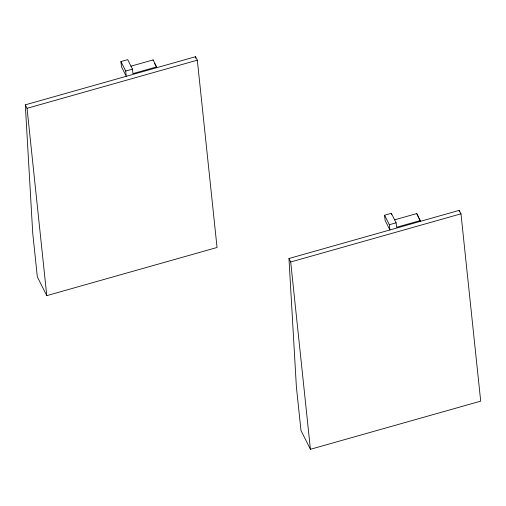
<?xml version="1.0" encoding="UTF-8"?>
<svg xmlns="http://www.w3.org/2000/svg" width="506" height="506" viewBox="0 0 506 506"><rect width="100%" height="100%" fill="white"/><g stroke="black" fill="none" stroke-linecap="round" stroke-linejoin="round"><path stroke-width="0.76" d="M120.928 61.555L125.703 71.055L126.253 76.305L121.478 66.805L120.928 61.555L127.695 59.645L132.471 69.145L132.939 73.604L156.632 66.906L156.715 67.69M130.902 66.191L153.116 59.91L156.632 66.906M125.703 71.055L132.471 69.145M25.3 104.85L195.575 56.704L197.327 60.17L217.049 247.491L46.773 295.637L37.336 276.871L32.719 233.026L25.3 104.85L27.046 108.316L46.773 295.637M27.046 108.316L197.327 60.17M384.579 215.221L389.354 224.721L389.905 229.964L385.129 220.464L384.579 215.221L391.347 213.304L396.122 222.804L396.59 227.264L420.277 220.565L420.366 221.356M394.553 219.857L416.761 213.576L420.277 220.565M389.354 224.721L396.122 222.804M288.951 258.509L459.227 210.363L460.979 213.829L480.7 401.15L310.425 449.296L300.988 430.536L296.371 386.692L288.951 258.509L290.697 261.975L310.425 449.296M290.697 261.975L460.979 213.829M420.012 220.654L416.761 213.576M154.602 63.497L156.36 66.994M391.347 213.304L391.505 214.803M153.116 59.91L153.198 60.701M459.227 210.363L459.322 211.938M195.575 56.704L195.67 58.272"/></g></svg>
